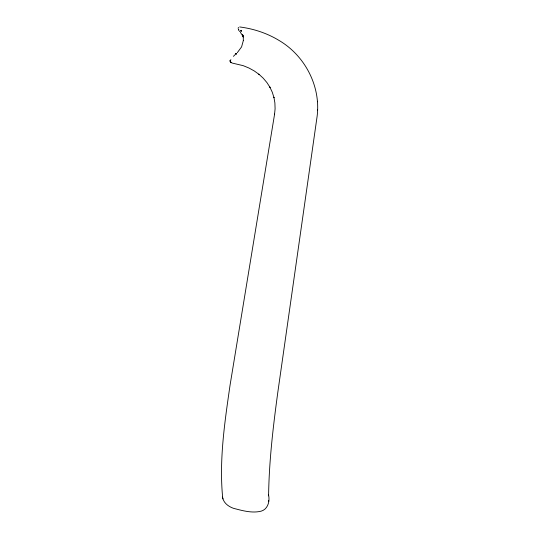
<?xml version="1.0" encoding="UTF-8"?>
<svg xmlns="http://www.w3.org/2000/svg" width="539" height="539" viewBox="0 0 539 539"><rect width="100%" height="100%" fill="white"/><g stroke="black" fill="none" stroke-linecap="round" stroke-linejoin="round"><path stroke-width="0.81" d="M230.416 61.722C231.527 63.191 230.914 62.982 230.422 61.513M239.707 26.957C253.384 28.708 266.751 33.068 278.596 40.176L278.98 40.412C305.552 55.962 321.689 87.742 316.824 118.398L277.821 392.237C273.158 426.585 269.049 461.128 268.597 495.826L268.577 494.937C269.985 501.162 267.991 509.166 261.206 511.154C252.03 513.451 242.361 510.622 233.434 508.304C228.657 506.633 223.84 503.17 222.708 497.969C218.996 460.387 224.669 422.509 230.032 385.338L274.594 114.1L274.519 114.659L275.092 108.777L274.89 102.929L273.913 97.236L274.007 97.721L272.283 92.236L269.837 87.042L270.066 87.459L266.94 82.595L263.173 78.148L258.835 74.16L259.144 74.436L254.26 70.946L248.93 68.008L243.21 65.664L231.986 63.009M238.541 29.227L238.757 30.103L238.507 29.173M238.083 28.297L238.481 27.401M230.47 61.756C232.073 64.902 228.138 57.37 230.935 62.349M243.358 40.465L241.587 46.893L237.268 52.721M230.928 59.748L230.631 59.795M238.501 29.402L238.737 30.069M230.402 60.55L230.2 61.641L231.366 62.767M233.394 56.346L235.071 54.715M239.329 30.979L239.734 31.505M240.354 32.306L242.974 36.234M240.866 31.04L241.081 31.417M243.338 40.593L243.264 37.487L242.503 34.395L243.278 36.463M242.604 34.792L243.453 37.009M222.479 497.113L222.924 498.939M317.377 101.265L317.383 101.756M317.545 109.552L317.559 110.037M268.671 500.441L268.685 501.385M236.304 53.657L235.9 54.055L236.298 53.684M241.128 31.06L240.913 30.703L241.108 31.114M241.304 30.73L241.088 30.346L241.304 30.73M236.48 53.516L235.941 53.92L236.48 53.516M236.351 53.556L235.92 53.94L236.351 53.556"/></g></svg>
